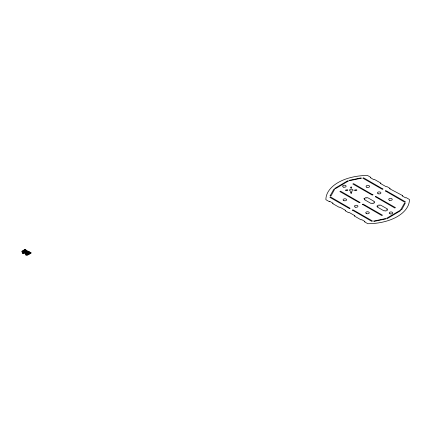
<?xml version="1.0" encoding="UTF-8"?>
<svg xmlns="http://www.w3.org/2000/svg" width="431" height="431" viewBox="0 0 431 431"><rect width="100%" height="100%" fill="white"/><g stroke="black" fill="none" stroke-linecap="round" stroke-linejoin="round"><path stroke-width="0.65" d="M25.16 249.996L25.558 249.942M24.987 250.228L25.117 250.228M24.136 251.462C21.895 252.544 25.693 250.982 23.657 251.995M24.351 251.257L25.122 250.842M25.364 250.675L26.135 250.26M24.535 251.365L25.386 250.993L24.686 251.397M25.548 250.777L26.399 250.411L25.698 250.815M23.791 252.124L24.54 251.693M24.82 251.532L25.607 251.122M25.833 250.944L26.62 250.54M27.956 251.839L28.004 251.893M28.403 251.585L28.177 251.585M26.544 253.66L27.352 253.266L26.609 253.697M27.632 253.105L28.381 252.674L27.568 253.067L28.101 253.374L28.823 252.932L28.037 253.336M28.651 252.518L29.394 252.092L28.581 252.48L29.119 252.792L29.836 252.345L29.049 252.749M26.835 253.778L27.536 253.374M27.859 253.186L28.559 252.781M28.872 252.598L29.572 252.194M27.013 253.929L27.794 253.525L27.051 253.951M24.944 249.996L24.545 249.942M28.624 252.458L29.356 251.855L30.202 252.34L29.163 252.765M27.611 253.04L28.344 252.442L29.189 252.927L28.15 253.353M23.102 250.546L24.028 251.084L24.96 250.546L24.028 250.007L21.55 251.456L22.951 251.672L23.904 251.117L23.058 250.632M23.371 251.828L24.104 251.225C25.806 251.494 24.05 252.625 23.549 251.93M334.865 188.363L335.674 188.568L348.447 180.95L347.655 180.821L334.865 188.363M364.039 198.729L365.079 199.068L364.243 199.553L371.204 203.54L372.039 203.06C371.829 204.73 376.646 201.95 373.704 202.091L374.534 201.606L367.573 197.619L366.743 198.098L366.544 197.603L365.951 197.538L364.039 198.713M376.996 206.153L378.035 206.492L377.2 206.977L384.161 210.964L384.996 210.484C384.872 212.192 389.597 209.304 386.661 209.514L387.491 209.03L380.53 205.037L379.7 205.522L379.501 205.027L378.908 204.962L377.006 206.115M386.709 218.253L387.517 218.463L400.625 210.651L399.828 210.522L386.709 218.237M350.721 187.189C350.909 190.249 352.811 185.815 350.721 187.189M350.753 192.398C350.834 195.415 353.011 191.138 350.759 192.377M349.277 180.363L349.902 180.643L361.415 178.181L360.828 177.933L349.288 180.325M373.758 221.065L374.377 221.345L385.896 218.883L385.303 218.636L373.758 221.065M349.988 208.227L349.207 208.432L329.887 197.36L330.55 196.972L349.988 208.227M352.396 210.123L371.829 221.394L372.497 221.006L353.199 209.951L352.407 210.08M359.971 202.419L359.168 202.608L339.87 191.553L340.538 191.165L359.971 202.435M362.385 204.31L381.818 215.581L382.48 215.193L363.188 204.143L362.39 204.289M372.955 194.86L372.152 195.049L352.854 183.994L353.528 183.606L372.955 194.86M375.369 196.751L394.801 208.022L395.464 207.64L376.171 196.584L375.369 196.751M382.943 189.047L382.141 189.236L362.843 178.181L363.511 177.793L382.943 189.047M385.357 190.944L404.79 202.214L405.452 201.827L386.16 190.771L385.368 190.901M330.092 195.852L330.997 195.981L334.639 189.236L333.82 189.29L330.103 195.809M400.776 209.665L401.687 209.8L405.307 203.039L404.499 203.13L400.787 209.628M345.56 190.179C348 192.097 349.207 188.536 345.565 190.157M354.584 190.157C357.17 192.075 358.123 188.439 354.584 190.157M329.742 201.32L329.246 201.611L325.89 199.688A41.78 24.12 0 0 1 367.508 175.471L370.865 177.394L370.364 177.685L373.725 179.603L374.227 179.312L380.934 183.159L380.433 183.45L386.305 186.812L386.806 186.526L390.163 188.444L389.662 188.735L402.743 195.658L402.242 195.943L405.598 197.872L406.094 197.581L409.45 199.499A41.78 24.12 0 0 1 367.832 223.716L364.47 221.798L364.971 221.507L361.609 219.584L361.113 219.875L354.401 216.033L354.902 215.742L349.029 212.375L348.528 212.666L345.177 210.743L345.673 210.452L339.806 207.09L339.305 207.381L332.597 203.534L333.098 203.243L329.742 201.32M25.052 249.468L24.211 249.953L25.052 250.443L25.898 249.953L25.052 249.468M22.477 252.113L22.1 252.383L22.471 253.191L23.894 252.318L23.053 251.833L22.52 252.14M24.556 250.912C24.556 252.927 27.39 250.077 24.599 250.939M25.569 250.33C25.698 252.324 28.333 249.522 25.569 250.33M23.026 253.024L22.692 253.266L23.533 253.751C25.521 253.245 24.562 251.839 23.026 253.024M24.599 252.108C23.813 253.687 28.063 251.801 24.599 252.108M25.623 251.515C25.542 253.406 28.57 250.831 25.623 251.515M26.636 250.928C26.156 252.685 29.879 250.416 26.679 250.955M25.014 253.121L26.183 253.466C28.058 252.819 25.666 252.173 25.014 253.121M26.56 252.21L27.266 252.878L28.198 252.34L27.266 251.806L26.56 252.21M27.735 251.532L27.444 251.752L28.29 252.237C29.906 251.941 28.349 250.912 27.735 251.532M25.752 253.913L25.37 254.182L25.747 254.99L27.169 254.118L26.329 253.627L25.752 253.913M27.32 253.035L26.431 253.547L27.277 254.031L28.16 253.52L27.32 253.035M27.401 254.182L26 255.039L26.846 255.529L28.333 254.721L27.401 254.182M28.446 253.622C26.598 253.983 28.667 255.217 29.286 254.107L28.446 253.622M29.47 253.029L28.586 253.541L29.427 254.026L30.315 253.514L29.47 253.029M30.482 252.442L29.599 252.954L30.439 253.444L31.328 252.932L30.482 252.442M350.284 191.046A1.772 1.024 0 0 0 353.037 190.27A1.772 1.024 0 0 0 350.489 189.279A1.772 1.024 0 0 0 350.284 191.046M390.001 213.803A1.772 1.024 0 0 0 392.76 213.022A1.772 1.024 0 0 0 390.206 212.036A1.772 1.024 0 0 0 390.001 213.803M343.362 187.081A1.772 1.024 0 0 0 346.12 186.3A1.772 1.024 0 0 0 343.566 185.314A1.772 1.024 0 0 0 343.362 187.081M366.517 213.614A1.772 1.024 0 0 0 369.275 212.833A1.772 1.024 0 0 0 366.727 211.847A1.772 1.024 0 0 0 366.517 213.614M355.192 207.128A1.772 1.024 0 0 0 357.951 206.347A1.772 1.024 0 0 0 355.403 205.361A1.772 1.024 0 0 0 355.192 207.128M343.873 200.641A1.772 1.024 0 0 0 346.626 199.86A1.772 1.024 0 0 0 344.078 198.869A1.772 1.024 0 0 0 343.873 200.641M389.495 200.248A1.772 1.024 0 0 0 392.248 199.467A1.772 1.024 0 0 0 389.699 198.481A1.772 1.024 0 0 0 389.495 200.248M378.17 193.761A1.772 1.024 0 0 0 380.923 192.98A1.772 1.024 0 0 0 378.375 191.994A1.772 1.024 0 0 0 378.17 193.761M366.846 187.275A1.772 1.024 0 0 0 369.604 186.494A1.772 1.024 0 0 0 367.05 185.502A1.772 1.024 0 0 0 366.846 187.275"/></g></svg>
